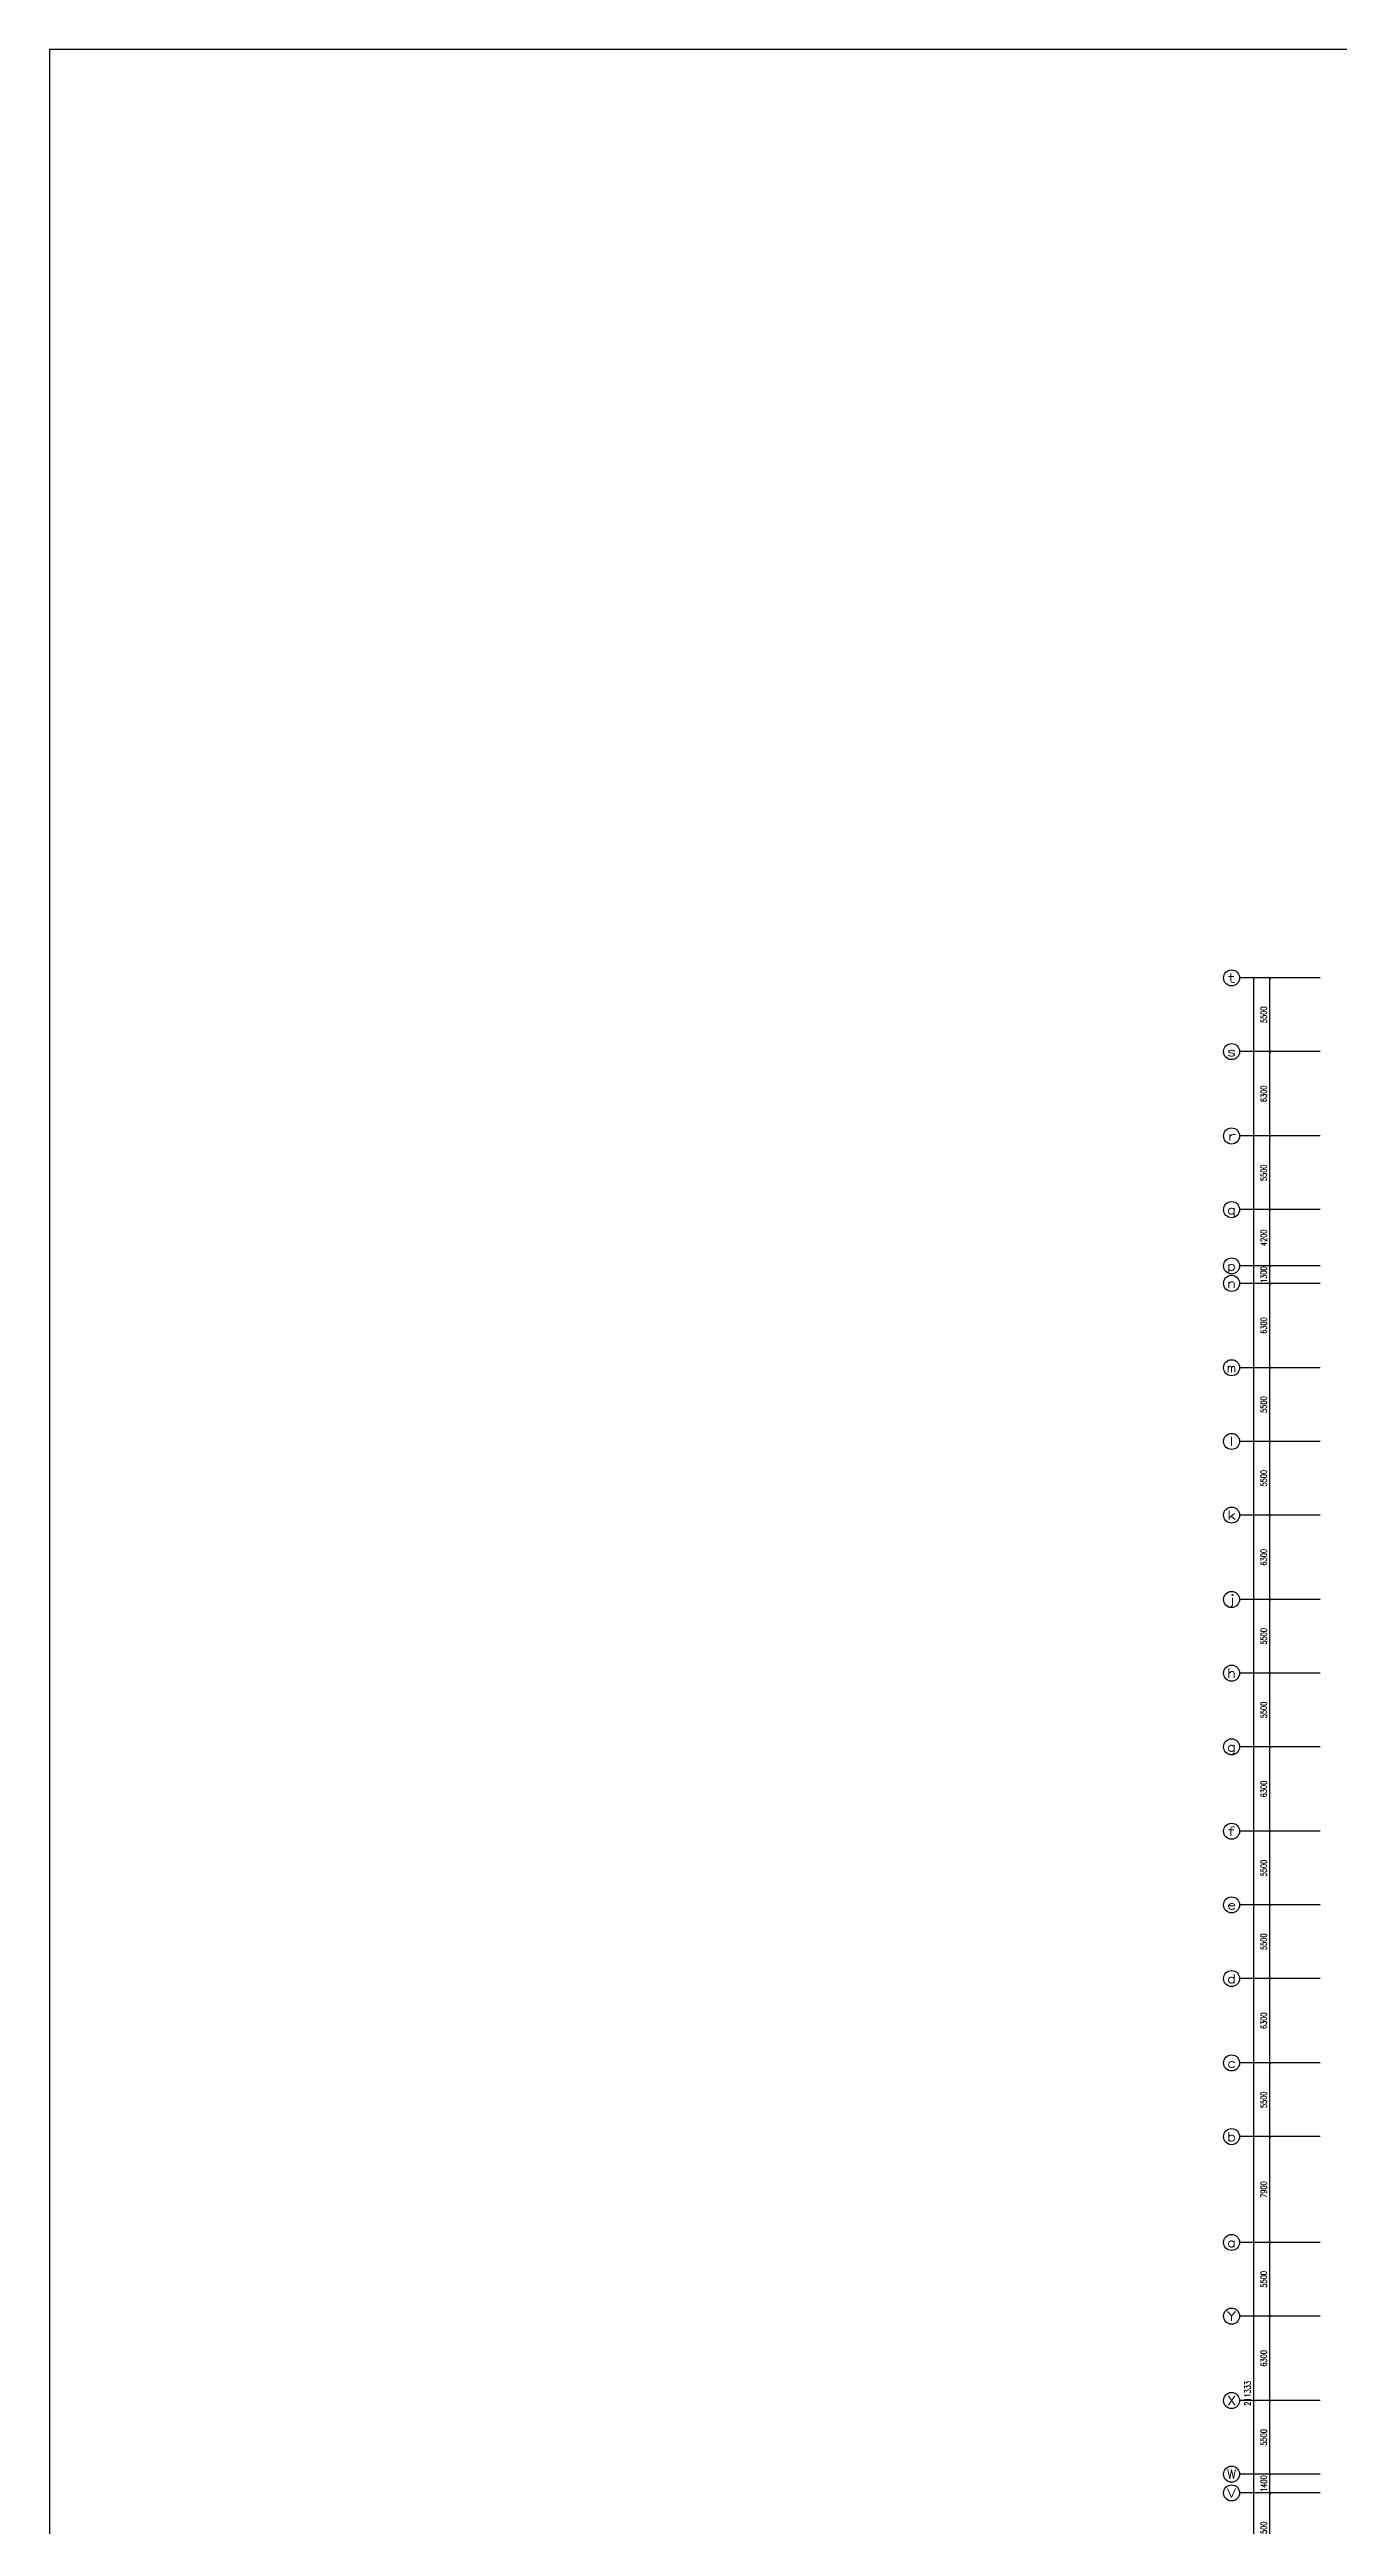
# Model space of a CAD drawing. Extents: x -1348811 to -222202, y -369435 to 53046.
# Drawn here: x -695183 to -598918, y -131861 to 53046 of the extents above; entities that cross this region are included whole.
import ezdxf
from ezdxf.enums import TextEntityAlignment as Align

# ---------------------------------------------------------------- set-up
doc = ezdxf.new("R2010")
doc.units = 0
doc.header["$LTSCALE"] = 10
doc.header["$MEASUREMENT"] = 0
doc.header["$PDMODE"] = 3
doc.layers.get('0').update_dxf_attribs({"linetype": 'CONTINUOUS'})
doc.layers.get('Defpoints').update_dxf_attribs({"linetype": 'CONTINUOUS'})
for name, color, linetype in [('AXIS', 3, 'CONTINUOUS'), ('AXIS_TEXT', 7, 'CONTINUOUS'), ('图框', 7, 'CONTINUOUS')]:
    doc.layers.add(name, color=color, linetype=linetype)
doc.styles.add('_TCH_AXIS', font='COMPLEX', dxfattribs={"bigfont": 'GBCBIG'})
doc.styles.add('COMPLEX', font='COMPLEX')
doc.styles.add('DIM_FONT', font='SIMPLEX', dxfattribs={"width": 0.8, "bigfont": 'HZTXT'})
doc.dimstyles.new('DIMN150', dxfattribs={"dimscale": 1.5, "dimtxt": 300, "dimasz": 100, "dimexe": 250, "dimexo": 300, "dimgap": 150, "dimtad": 1, "dimdec": 0, "dimzin": 0, "dimdsep": 46, "dimtxsty": 'DIM_FONT', "dimblk": 'ARCHTICK', "dimcen": 0.09, "dimclrt": 7, "dimazin": 2, "dimtfac": 1, "dimtdec": 0, "dimtix": 1, "dimtmove": 2, "dimatfit": 3, "dimfxl": 0, "dimtolj": 1, "dimtzin": 0, "dimarcsym": 0})

# ---------------------------------------------------------------- blocks, each defined once
blk = doc.blocks.new('_ArchTick')
at = {"color": 0, "linetype": 'ByBlock', "const_width": 0.4}
blk.add_lwpolyline([(-0.5, -0.5), (0.5, 0.5)], dxfattribs=at)
blk = doc.blocks.new('*D253')
at = {"layer": 'AXIS', "color": 0, "lineweight": -2}
for p, q in [((-6752, 0), (-11627, 0)), ((-11252, -211333), (-11252, 0)), ((-6752, -211333), (-11627, -211333))]:
    blk.add_line(p, q, dxfattribs=at)
at = {"layer": 'Defpoints', "color": 0}
for p in [(-11252, 0), (-6302, 0), (-6302, -211333)]:
    blk.add_point(p, dxfattribs=at)
at = {"layer": 'AXIS', "color": 0, "lineweight": -2, "xscale": 150, "yscale": 150, "zscale": 150}
for p, rotation in [((-11252, 0), 90), ((-11252, -211333), 270)]:
    blk.add_blockref('_ArchTick', p, dxfattribs=dict(at, rotation=rotation))
at = {"layer": 'AXIS', "color": 7, "insert": (-11702, -105667), "char_height": 450, "attachment_point": 5, "rotation": 90, "style": 'DIM_FONT'}
blk.add_mtext('\\A1;211333', dxfattribs=at)
blk = doc.blocks.new('*D269')
at = {"layer": 'AXIS', "color": 0, "lineweight": -2}
for p, q in [((-6752, -113100), (-10427, -113100)), ((-10052, -118600), (-10052, -113100)), ((-6752, -118600), (-10427, -118600))]:
    blk.add_line(p, q, dxfattribs=at)
at = {"layer": 'Defpoints', "color": 0}
for p in [(-10052, -113100), (-6302, -113100), (-6302, -118600)]:
    blk.add_point(p, dxfattribs=at)
at = {"layer": 'AXIS', "color": 0, "lineweight": -2, "xscale": 150, "yscale": 150, "zscale": 150}
for p, rotation in [((-10052, -113100), 90), ((-10052, -118600), 270)]:
    blk.add_blockref('_ArchTick', p, dxfattribs=dict(at, rotation=rotation))
at = {"layer": 'AXIS', "color": 7, "insert": (-10502, -115850), "char_height": 450, "attachment_point": 5, "rotation": 90, "style": 'DIM_FONT'}
blk.add_mtext('\\A1;5500', dxfattribs=at)
blk = doc.blocks.new('*D270')
at = {"layer": 'AXIS', "color": 0, "lineweight": -2}
for p, q in [((-6752, -111700), (-10427, -111700)), ((-10052, -111700), (-10052, -111550)), ((-10052, -113100), (-10052, -111700)), ((-6752, -113100), (-10427, -113100)), ((-10052, -113100), (-10052, -113250))]:
    blk.add_line(p, q, dxfattribs=at)
at = {"layer": 'Defpoints', "color": 0}
for p in [(-10052, -111700), (-6302, -111700), (-6302, -113100)]:
    blk.add_point(p, dxfattribs=at)
at = {"layer": 'AXIS', "color": 0, "lineweight": -2, "xscale": 150, "yscale": 150, "zscale": 150}
for p, rotation in [((-10052, -111700), 270), ((-10052, -113100), 90)]:
    blk.add_blockref('_ArchTick', p, dxfattribs=dict(at, rotation=rotation))
at = {"layer": 'AXIS', "color": 7, "insert": (-10502, -112400), "char_height": 450, "attachment_point": 5, "rotation": 90, "style": 'DIM_FONT'}
blk.add_mtext('\\A1;1400', dxfattribs=at)
blk = doc.blocks.new('*D271')
at = {"layer": 'AXIS', "color": 0, "lineweight": -2}
for p, q in [((-6752, -106200), (-10427, -106200)), ((-10052, -111700), (-10052, -106200)), ((-6752, -111700), (-10427, -111700))]:
    blk.add_line(p, q, dxfattribs=at)
at = {"layer": 'Defpoints', "color": 0}
for p in [(-10052, -106200), (-6302, -106200), (-6302, -111700)]:
    blk.add_point(p, dxfattribs=at)
at = {"layer": 'AXIS', "color": 0, "lineweight": -2, "xscale": 150, "yscale": 150, "zscale": 150}
for p, rotation in [((-10052, -106200), 90), ((-10052, -111700), 270)]:
    blk.add_blockref('_ArchTick', p, dxfattribs=dict(at, rotation=rotation))
at = {"layer": 'AXIS', "color": 7, "insert": (-10502, -108950), "char_height": 450, "attachment_point": 5, "rotation": 90, "style": 'DIM_FONT'}
blk.add_mtext('\\A1;5500', dxfattribs=at)
blk = doc.blocks.new('*D272')
at = {"layer": 'AXIS', "color": 0, "lineweight": -2}
for p, q in [((-6752, -99900), (-10427, -99900)), ((-10052, -106200), (-10052, -99900)), ((-6752, -106200), (-10427, -106200))]:
    blk.add_line(p, q, dxfattribs=at)
at = {"layer": 'Defpoints', "color": 0}
for p in [(-10052, -99900), (-6302, -99900), (-6302, -106200)]:
    blk.add_point(p, dxfattribs=at)
at = {"layer": 'AXIS', "color": 0, "lineweight": -2, "xscale": 150, "yscale": 150, "zscale": 150}
for p, rotation in [((-10052, -99900), 90), ((-10052, -106200), 270)]:
    blk.add_blockref('_ArchTick', p, dxfattribs=dict(at, rotation=rotation))
at = {"layer": 'AXIS', "color": 7, "insert": (-10502, -103050), "char_height": 450, "attachment_point": 5, "rotation": 90, "style": 'DIM_FONT'}
blk.add_mtext('\\A1;6300', dxfattribs=at)
blk = doc.blocks.new('*D273')
at = {"layer": 'AXIS', "color": 0, "lineweight": -2}
for p, q in [((-6752, -94400), (-10427, -94400)), ((-10052, -99900), (-10052, -94400)), ((-6752, -99900), (-10427, -99900))]:
    blk.add_line(p, q, dxfattribs=at)
at = {"layer": 'Defpoints', "color": 0}
for p in [(-10052, -94400), (-6302, -94400), (-6302, -99900)]:
    blk.add_point(p, dxfattribs=at)
at = {"layer": 'AXIS', "color": 0, "lineweight": -2, "xscale": 150, "yscale": 150, "zscale": 150}
for p, rotation in [((-10052, -94400), 90), ((-10052, -99900), 270)]:
    blk.add_blockref('_ArchTick', p, dxfattribs=dict(at, rotation=rotation))
at = {"layer": 'AXIS', "color": 7, "insert": (-10502, -97150), "char_height": 450, "attachment_point": 5, "rotation": 90, "style": 'DIM_FONT'}
blk.add_mtext('\\A1;5500', dxfattribs=at)
blk = doc.blocks.new('*D274')
at = {"layer": 'AXIS', "color": 0, "lineweight": -2}
for p, q in [((-6752, -86500), (-10427, -86500)), ((-10052, -94400), (-10052, -86500)), ((-6752, -94400), (-10427, -94400))]:
    blk.add_line(p, q, dxfattribs=at)
at = {"layer": 'Defpoints', "color": 0}
for p in [(-10052, -86500), (-6302, -86500), (-6302, -94400)]:
    blk.add_point(p, dxfattribs=at)
at = {"layer": 'AXIS', "color": 0, "lineweight": -2, "xscale": 150, "yscale": 150, "zscale": 150}
for p, rotation in [((-10052, -86500), 90), ((-10052, -94400), 270)]:
    blk.add_blockref('_ArchTick', p, dxfattribs=dict(at, rotation=rotation))
at = {"layer": 'AXIS', "color": 7, "insert": (-10502, -90450), "char_height": 450, "attachment_point": 5, "rotation": 90, "style": 'DIM_FONT'}
blk.add_mtext('\\A1;7900', dxfattribs=at)
blk = doc.blocks.new('*D275')
at = {"layer": 'AXIS', "color": 0, "lineweight": -2}
for p, q in [((-6752, -81000), (-10427, -81000)), ((-10052, -86500), (-10052, -81000)), ((-6752, -86500), (-10427, -86500))]:
    blk.add_line(p, q, dxfattribs=at)
at = {"layer": 'Defpoints', "color": 0}
for p in [(-10052, -81000), (-6302, -81000), (-6302, -86500)]:
    blk.add_point(p, dxfattribs=at)
at = {"layer": 'AXIS', "color": 0, "lineweight": -2, "xscale": 150, "yscale": 150, "zscale": 150}
for p, rotation in [((-10052, -81000), 90), ((-10052, -86500), 270)]:
    blk.add_blockref('_ArchTick', p, dxfattribs=dict(at, rotation=rotation))
at = {"layer": 'AXIS', "color": 7, "insert": (-10502, -83750), "char_height": 450, "attachment_point": 5, "rotation": 90, "style": 'DIM_FONT'}
blk.add_mtext('\\A1;5500', dxfattribs=at)
blk = doc.blocks.new('*D276')
at = {"layer": 'AXIS', "color": 0, "lineweight": -2}
for p, q in [((-6752, -74700), (-10427, -74700)), ((-10052, -81000), (-10052, -74700)), ((-6752, -81000), (-10427, -81000))]:
    blk.add_line(p, q, dxfattribs=at)
at = {"layer": 'Defpoints', "color": 0}
for p in [(-10052, -74700), (-6302, -74700), (-6302, -81000)]:
    blk.add_point(p, dxfattribs=at)
at = {"layer": 'AXIS', "color": 0, "lineweight": -2, "xscale": 150, "yscale": 150, "zscale": 150}
for p, rotation in [((-10052, -74700), 90), ((-10052, -81000), 270)]:
    blk.add_blockref('_ArchTick', p, dxfattribs=dict(at, rotation=rotation))
at = {"layer": 'AXIS', "color": 7, "insert": (-10502, -77850), "char_height": 450, "attachment_point": 5, "rotation": 90, "style": 'DIM_FONT'}
blk.add_mtext('\\A1;6300', dxfattribs=at)
blk = doc.blocks.new('*D277')
at = {"layer": 'AXIS', "color": 0, "lineweight": -2}
for p, q in [((-6752, -69200), (-10427, -69200)), ((-10052, -74700), (-10052, -69200)), ((-6752, -74700), (-10427, -74700))]:
    blk.add_line(p, q, dxfattribs=at)
at = {"layer": 'Defpoints', "color": 0}
for p in [(-10052, -69200), (-6302, -69200), (-6302, -74700)]:
    blk.add_point(p, dxfattribs=at)
at = {"layer": 'AXIS', "color": 0, "lineweight": -2, "xscale": 150, "yscale": 150, "zscale": 150}
for p, rotation in [((-10052, -69200), 90), ((-10052, -74700), 270)]:
    blk.add_blockref('_ArchTick', p, dxfattribs=dict(at, rotation=rotation))
at = {"layer": 'AXIS', "color": 7, "insert": (-10502, -71950), "char_height": 450, "attachment_point": 5, "rotation": 90, "style": 'DIM_FONT'}
blk.add_mtext('\\A1;5500', dxfattribs=at)
blk = doc.blocks.new('*D278')
at = {"layer": 'AXIS', "color": 0, "lineweight": -2}
for p, q in [((-6752, -63700), (-10427, -63700)), ((-10052, -69200), (-10052, -63700)), ((-6752, -69200), (-10427, -69200))]:
    blk.add_line(p, q, dxfattribs=at)
at = {"layer": 'Defpoints', "color": 0}
for p in [(-10052, -63700), (-6302, -63700), (-6302, -69200)]:
    blk.add_point(p, dxfattribs=at)
at = {"layer": 'AXIS', "color": 0, "lineweight": -2, "xscale": 150, "yscale": 150, "zscale": 150}
for p, rotation in [((-10052, -63700), 90), ((-10052, -69200), 270)]:
    blk.add_blockref('_ArchTick', p, dxfattribs=dict(at, rotation=rotation))
at = {"layer": 'AXIS', "color": 7, "insert": (-10502, -66450), "char_height": 450, "attachment_point": 5, "rotation": 90, "style": 'DIM_FONT'}
blk.add_mtext('\\A1;5500', dxfattribs=at)
blk = doc.blocks.new('*D279')
at = {"layer": 'AXIS', "color": 0, "lineweight": -2}
for p, q in [((-6752, -57400), (-10427, -57400)), ((-10052, -63700), (-10052, -57400)), ((-6752, -63700), (-10427, -63700))]:
    blk.add_line(p, q, dxfattribs=at)
at = {"layer": 'Defpoints', "color": 0}
for p in [(-10052, -57400), (-6302, -57400), (-6302, -63700)]:
    blk.add_point(p, dxfattribs=at)
at = {"layer": 'AXIS', "color": 0, "lineweight": -2, "xscale": 150, "yscale": 150, "zscale": 150}
for p, rotation in [((-10052, -57400), 90), ((-10052, -63700), 270)]:
    blk.add_blockref('_ArchTick', p, dxfattribs=dict(at, rotation=rotation))
at = {"layer": 'AXIS', "color": 7, "insert": (-10502, -60550), "char_height": 450, "attachment_point": 5, "rotation": 90, "style": 'DIM_FONT'}
blk.add_mtext('\\A1;6300', dxfattribs=at)
blk = doc.blocks.new('*D280')
at = {"layer": 'AXIS', "color": 0, "lineweight": -2}
for p, q in [((-6752, -51900), (-10427, -51900)), ((-10052, -57400), (-10052, -51900)), ((-6752, -57400), (-10427, -57400))]:
    blk.add_line(p, q, dxfattribs=at)
at = {"layer": 'Defpoints', "color": 0}
for p in [(-10052, -51900), (-6302, -51900), (-6302, -57400)]:
    blk.add_point(p, dxfattribs=at)
at = {"layer": 'AXIS', "color": 0, "lineweight": -2, "xscale": 150, "yscale": 150, "zscale": 150}
for p, rotation in [((-10052, -51900), 90), ((-10052, -57400), 270)]:
    blk.add_blockref('_ArchTick', p, dxfattribs=dict(at, rotation=rotation))
at = {"layer": 'AXIS', "color": 7, "insert": (-10502, -54650), "char_height": 450, "attachment_point": 5, "rotation": 90, "style": 'DIM_FONT'}
blk.add_mtext('\\A1;5500', dxfattribs=at)
blk = doc.blocks.new('*D281')
at = {"layer": 'AXIS', "color": 0, "lineweight": -2}
for p, q in [((-6752, -46400), (-10427, -46400)), ((-10052, -51900), (-10052, -46400)), ((-6752, -51900), (-10427, -51900))]:
    blk.add_line(p, q, dxfattribs=at)
at = {"layer": 'Defpoints', "color": 0}
for p in [(-10052, -46400), (-6302, -46400), (-6302, -51900)]:
    blk.add_point(p, dxfattribs=at)
at = {"layer": 'AXIS', "color": 0, "lineweight": -2, "xscale": 150, "yscale": 150, "zscale": 150}
for p, rotation in [((-10052, -46400), 90), ((-10052, -51900), 270)]:
    blk.add_blockref('_ArchTick', p, dxfattribs=dict(at, rotation=rotation))
at = {"layer": 'AXIS', "color": 7, "insert": (-10502, -49150), "char_height": 450, "attachment_point": 5, "rotation": 90, "style": 'DIM_FONT'}
blk.add_mtext('\\A1;5500', dxfattribs=at)
blk = doc.blocks.new('*D282')
at = {"layer": 'AXIS', "color": 0, "lineweight": -2}
for p, q in [((-6752, -40100), (-10427, -40100)), ((-10052, -46400), (-10052, -40100)), ((-6752, -46400), (-10427, -46400))]:
    blk.add_line(p, q, dxfattribs=at)
at = {"layer": 'Defpoints', "color": 0}
for p in [(-10052, -40100), (-6302, -40100), (-6302, -46400)]:
    blk.add_point(p, dxfattribs=at)
at = {"layer": 'AXIS', "color": 0, "lineweight": -2, "xscale": 150, "yscale": 150, "zscale": 150}
for p, rotation in [((-10052, -40100), 90), ((-10052, -46400), 270)]:
    blk.add_blockref('_ArchTick', p, dxfattribs=dict(at, rotation=rotation))
at = {"layer": 'AXIS', "color": 7, "insert": (-10502, -43250), "char_height": 450, "attachment_point": 5, "rotation": 90, "style": 'DIM_FONT'}
blk.add_mtext('\\A1;6300', dxfattribs=at)
blk = doc.blocks.new('*D283')
at = {"layer": 'AXIS', "color": 0, "lineweight": -2}
for p, q in [((-6752, -34600), (-10427, -34600)), ((-10052, -40100), (-10052, -34600)), ((-6752, -40100), (-10427, -40100))]:
    blk.add_line(p, q, dxfattribs=at)
at = {"layer": 'Defpoints', "color": 0}
for p in [(-10052, -34600), (-6302, -34600), (-6302, -40100)]:
    blk.add_point(p, dxfattribs=at)
at = {"layer": 'AXIS', "color": 0, "lineweight": -2, "xscale": 150, "yscale": 150, "zscale": 150}
for p, rotation in [((-10052, -34600), 90), ((-10052, -40100), 270)]:
    blk.add_blockref('_ArchTick', p, dxfattribs=dict(at, rotation=rotation))
at = {"layer": 'AXIS', "color": 7, "insert": (-10502, -37350), "char_height": 450, "attachment_point": 5, "rotation": 90, "style": 'DIM_FONT'}
blk.add_mtext('\\A1;5500', dxfattribs=at)
blk = doc.blocks.new('*D284')
at = {"layer": 'AXIS', "color": 0, "lineweight": -2}
for p, q in [((-6752, -29100), (-10427, -29100)), ((-10052, -34600), (-10052, -29100)), ((-6752, -34600), (-10427, -34600))]:
    blk.add_line(p, q, dxfattribs=at)
at = {"layer": 'Defpoints', "color": 0}
for p in [(-10052, -29100), (-6302, -29100), (-6302, -34600)]:
    blk.add_point(p, dxfattribs=at)
at = {"layer": 'AXIS', "color": 0, "lineweight": -2, "xscale": 150, "yscale": 150, "zscale": 150}
for p, rotation in [((-10052, -29100), 90), ((-10052, -34600), 270)]:
    blk.add_blockref('_ArchTick', p, dxfattribs=dict(at, rotation=rotation))
at = {"layer": 'AXIS', "color": 7, "insert": (-10502, -31850), "char_height": 450, "attachment_point": 5, "rotation": 90, "style": 'DIM_FONT'}
blk.add_mtext('\\A1;5500', dxfattribs=at)
blk = doc.blocks.new('*D285')
at = {"layer": 'AXIS', "color": 0, "lineweight": -2}
for p, q in [((-6752, -22800), (-10427, -22800)), ((-10052, -29100), (-10052, -22800)), ((-6752, -29100), (-10427, -29100))]:
    blk.add_line(p, q, dxfattribs=at)
at = {"layer": 'Defpoints', "color": 0}
for p in [(-10052, -22800), (-6302, -22800), (-6302, -29100)]:
    blk.add_point(p, dxfattribs=at)
at = {"layer": 'AXIS', "color": 0, "lineweight": -2, "xscale": 150, "yscale": 150, "zscale": 150}
for p, rotation in [((-10052, -22800), 90), ((-10052, -29100), 270)]:
    blk.add_blockref('_ArchTick', p, dxfattribs=dict(at, rotation=rotation))
at = {"layer": 'AXIS', "color": 7, "insert": (-10502, -25950), "char_height": 450, "attachment_point": 5, "rotation": 90, "style": 'DIM_FONT'}
blk.add_mtext('\\A1;6300', dxfattribs=at)
blk = doc.blocks.new('*D286')
at = {"layer": 'AXIS', "color": 0, "lineweight": -2}
for p, q in [((-6752, -21500), (-10427, -21500)), ((-10052, -21500), (-10052, -21350)), ((-10052, -22800), (-10052, -21500)), ((-6752, -22800), (-10427, -22800)), ((-10052, -22800), (-10052, -22950))]:
    blk.add_line(p, q, dxfattribs=at)
at = {"layer": 'Defpoints', "color": 0}
for p in [(-10052, -21500), (-6302, -21500), (-6302, -22800)]:
    blk.add_point(p, dxfattribs=at)
at = {"layer": 'AXIS', "color": 0, "lineweight": -2, "xscale": 150, "yscale": 150, "zscale": 150}
for p, rotation in [((-10052, -21500), 270), ((-10052, -22800), 90)]:
    blk.add_blockref('_ArchTick', p, dxfattribs=dict(at, rotation=rotation))
at = {"layer": 'AXIS', "color": 7, "insert": (-10502, -22150), "char_height": 450, "attachment_point": 5, "rotation": 90, "style": 'DIM_FONT'}
blk.add_mtext('\\A1;1300', dxfattribs=at)
blk = doc.blocks.new('*D287')
at = {"layer": 'AXIS', "color": 0, "lineweight": -2}
for p, q in [((-6752, -17300), (-10427, -17300)), ((-10052, -21500), (-10052, -17300)), ((-6752, -21500), (-10427, -21500))]:
    blk.add_line(p, q, dxfattribs=at)
at = {"layer": 'Defpoints', "color": 0}
for p in [(-10052, -17300), (-6302, -17300), (-6302, -21500)]:
    blk.add_point(p, dxfattribs=at)
at = {"layer": 'AXIS', "color": 0, "lineweight": -2, "xscale": 150, "yscale": 150, "zscale": 150}
for p, rotation in [((-10052, -17300), 90), ((-10052, -21500), 270)]:
    blk.add_blockref('_ArchTick', p, dxfattribs=dict(at, rotation=rotation))
at = {"layer": 'AXIS', "color": 7, "insert": (-10502, -19400), "char_height": 450, "attachment_point": 5, "rotation": 90, "style": 'DIM_FONT'}
blk.add_mtext('\\A1;4200', dxfattribs=at)
blk = doc.blocks.new('*D288')
at = {"layer": 'AXIS', "color": 0, "lineweight": -2}
for p, q in [((-6752, -11800), (-10427, -11800)), ((-10052, -17300), (-10052, -11800)), ((-6752, -17300), (-10427, -17300))]:
    blk.add_line(p, q, dxfattribs=at)
at = {"layer": 'Defpoints', "color": 0}
for p in [(-10052, -11800), (-6302, -11800), (-6302, -17300)]:
    blk.add_point(p, dxfattribs=at)
at = {"layer": 'AXIS', "color": 0, "lineweight": -2, "xscale": 150, "yscale": 150, "zscale": 150}
for p, rotation in [((-10052, -11800), 90), ((-10052, -17300), 270)]:
    blk.add_blockref('_ArchTick', p, dxfattribs=dict(at, rotation=rotation))
at = {"layer": 'AXIS', "color": 7, "insert": (-10502, -14550), "char_height": 450, "attachment_point": 5, "rotation": 90, "style": 'DIM_FONT'}
blk.add_mtext('\\A1;5500', dxfattribs=at)
blk = doc.blocks.new('*D289')
at = {"layer": 'AXIS', "color": 0, "lineweight": -2}
for p, q in [((-6752, -5500), (-10427, -5500)), ((-10052, -11800), (-10052, -5500)), ((-6752, -11800), (-10427, -11800))]:
    blk.add_line(p, q, dxfattribs=at)
at = {"layer": 'Defpoints', "color": 0}
for p in [(-10052, -5500), (-6302, -5500), (-6302, -11800)]:
    blk.add_point(p, dxfattribs=at)
at = {"layer": 'AXIS', "color": 0, "lineweight": -2, "xscale": 150, "yscale": 150, "zscale": 150}
for p, rotation in [((-10052, -5500), 90), ((-10052, -11800), 270)]:
    blk.add_blockref('_ArchTick', p, dxfattribs=dict(at, rotation=rotation))
at = {"layer": 'AXIS', "color": 7, "insert": (-10502, -8650), "char_height": 450, "attachment_point": 5, "rotation": 90, "style": 'DIM_FONT'}
blk.add_mtext('\\A1;6300', dxfattribs=at)
blk = doc.blocks.new('*D290')
at = {"layer": 'AXIS', "color": 0, "lineweight": -2}
for p, q in [((-6752, 0), (-10427, 0)), ((-10052, -5500), (-10052, 0)), ((-6752, -5500), (-10427, -5500))]:
    blk.add_line(p, q, dxfattribs=at)
at = {"layer": 'Defpoints', "color": 0}
for p in [(-10052, 0), (-6302, 0), (-6302, -5500)]:
    blk.add_point(p, dxfattribs=at)
at = {"layer": 'AXIS', "color": 0, "lineweight": -2, "xscale": 150, "yscale": 150, "zscale": 150}
for p, rotation in [((-10052, 0), 90), ((-10052, -5500), 270)]:
    blk.add_blockref('_ArchTick', p, dxfattribs=dict(at, rotation=rotation))
at = {"layer": 'AXIS', "color": 7, "insert": (-10502, -2750), "char_height": 450, "attachment_point": 5, "rotation": 90, "style": 'DIM_FONT'}
blk.add_mtext('\\A1;5500', dxfattribs=at)
blk = doc.blocks.new('_AXISO')
blk.add_circle((0, 0), 0.5)
at = {"layer": 'AXIS_TEXT', "style": 'COMPLEX', "width": 1.041667}
blk.add_attdef('A', text='', height=0.56, dxfattribs=at).set_placement((-0.25, -0.28), (0.25, -0.28), align=Align.FIT)
blk = doc.blocks.new('zzzzz')
at = {"layer": 'AXIS'}
for p, q in [((-6301.6, 0), (-12301.6, 0)), ((-6301.6, -5500), (-12301.6, -5500)), ((-6301.6, -11800), (-12301.6, -11800)), ((-6301.6, -17300), (-12301.6, -17300)), ((-6301.6, -21500), (-12301.6, -21500)), ((-6301.6, -22800), (-12301.6, -22800)), ((-6301.6, -29100), (-12301.6, -29100)), ((-6301.6, -34600), (-12301.6, -34600)), ((-6301.6, -40100), (-12301.6, -40100)), ((-6301.6, -46400), (-12301.6, -46400)), ((-6301.6, -51900), (-12301.6, -51900)), ((-6301.6, -57400), (-12301.6, -57400)), ((-6301.6, -63700), (-12301.6, -63700)), ((-6301.6, -69200), (-12301.6, -69200)), ((-6301.6, -74700), (-12301.6, -74700)), ((-6301.6, -81000), (-12301.6, -81000)), ((-6301.6, -86500), (-12301.6, -86500)), ((-6301.6, -94400), (-12301.6, -94400)), ((-6301.6, -99900), (-12301.6, -99900)), ((-6301.6, -106200), (-12301.6, -106200)), ((-6301.6, -111700), (-12301.6, -111700)), ((-6301.6, -113100), (-12301.6, -113100))]:
    blk.add_line(p, q, dxfattribs=at)
ref = blk.add_blockref('_AXISO', (-12901.6, 0), dxfattribs=dict(at, xscale=1200, yscale=1200, zscale=1200))
ref.add_attrib('A', 't', dxfattribs={"layer": 'AXIS_TEXT', "height": 678.8, "style": '_TCH_AXIS', "width": 1.909091}).set_placement((-13241, -339.4), (-12562.2, -339.4), align=Align.FIT)
ref = blk.add_blockref('_AXISO', (-12901.6, -5500), dxfattribs=dict(at, xscale=1200, yscale=1200, zscale=1200))
ref.add_attrib('A', 's', dxfattribs={"layer": 'AXIS_TEXT', "height": 678.8, "style": '_TCH_AXIS', "width": 1.909091}).set_placement((-13241, -5839.4), (-12562.2, -5839.4), align=Align.FIT)
ref = blk.add_blockref('_AXISO', (-12901.6, -11800), dxfattribs=dict(at, xscale=1200, yscale=1200, zscale=1200))
ref.add_attrib('A', 'r', dxfattribs={"layer": 'AXIS_TEXT', "height": 678.8, "style": '_TCH_AXIS', "width": 1.615385}).set_placement((-13241, -12139.4), (-12562.2, -12139.4), align=Align.FIT)
ref = blk.add_blockref('_AXISO', (-12901.6, -17300), dxfattribs=dict(at, xscale=1200, yscale=1200, zscale=1200))
ref.add_attrib('A', 'q', dxfattribs={"layer": 'AXIS_TEXT', "height": 678.8, "style": '_TCH_AXIS', "width": 1.3125}).set_placement((-13241, -17639.4), (-12562.2, -17639.4), align=Align.FIT)
ref = blk.add_blockref('_AXISO', (-12901.6, -21500), dxfattribs=dict(at, xscale=1200, yscale=1200, zscale=1200))
ref.add_attrib('A', 'p', dxfattribs={"layer": 'AXIS_TEXT', "height": 678.8, "style": '_TCH_AXIS', "width": 1.3125}).set_placement((-13241, -21839.4), (-12562.2, -21839.4), align=Align.FIT)
ref = blk.add_blockref('_AXISO', (-12901.6, -22800), dxfattribs=dict(at, xscale=1200, yscale=1200, zscale=1200))
ref.add_attrib('A', 'n', dxfattribs={"layer": 'AXIS_TEXT', "height": 678.8, "style": '_TCH_AXIS', "width": 1.166667}).set_placement((-13241, -23139.4), (-12562.2, -23139.4), align=Align.FIT)
ref = blk.add_blockref('_AXISO', (-12901.6, -29100), dxfattribs=dict(at, xscale=1200, yscale=1200, zscale=1200))
ref.add_attrib('A', 'm', dxfattribs={"layer": 'AXIS_TEXT', "height": 678.8, "style": '_TCH_AXIS', "width": 0.724138}).set_placement((-13241, -29439.4), (-12562.2, -29439.4), align=Align.FIT)
ref = blk.add_blockref('_AXISO', (-12901.6, -34600), dxfattribs=dict(at, xscale=1200, yscale=1200, zscale=1200))
ref.add_attrib('A', 'l', dxfattribs={"layer": 'AXIS_TEXT', "height": 678.8, "style": '_TCH_AXIS', "width": 3}).set_placement((-13241, -34939.4), (-12562.2, -34939.4), align=Align.FIT)
ref = blk.add_blockref('_AXISO', (-12901.6, -40100), dxfattribs=dict(at, xscale=1200, yscale=1200, zscale=1200))
ref.add_attrib('A', 'k', dxfattribs={"layer": 'AXIS_TEXT', "height": 678.8, "style": '_TCH_AXIS', "width": 1.235294}).set_placement((-13241, -40439.4), (-12562.2, -40439.4), align=Align.FIT)
ref = blk.add_blockref('_AXISO', (-12901.6, -46400), dxfattribs=dict(at, xscale=1200, yscale=1200, zscale=1200))
ref.add_attrib('A', 'j', dxfattribs={"layer": 'AXIS_TEXT', "height": 678.8, "style": '_TCH_AXIS', "width": 3.5}).set_placement((-13241, -46739.4), (-12562.2, -46739.4), align=Align.FIT)
ref = blk.add_blockref('_AXISO', (-12901.6, -51900), dxfattribs=dict(at, xscale=1200, yscale=1200, zscale=1200))
ref.add_attrib('A', 'h', dxfattribs={"layer": 'AXIS_TEXT', "height": 678.8, "style": '_TCH_AXIS', "width": 1.166667}).set_placement((-13241, -52239.4), (-12562.2, -52239.4), align=Align.FIT)
ref = blk.add_blockref('_AXISO', (-12901.6, -57400), dxfattribs=dict(at, xscale=1200, yscale=1200, zscale=1200))
ref.add_attrib('A', 'g', dxfattribs={"layer": 'AXIS_TEXT', "height": 678.8, "style": '_TCH_AXIS', "width": 1.5}).set_placement((-13241, -57739.4), (-12562.2, -57739.4), align=Align.FIT)
ref = blk.add_blockref('_AXISO', (-12901.6, -63700), dxfattribs=dict(at, xscale=1200, yscale=1200, zscale=1200))
ref.add_attrib('A', 'f', dxfattribs={"layer": 'AXIS_TEXT', "height": 678.8, "style": '_TCH_AXIS', "width": 2.333333}).set_placement((-13241, -64039.4), (-12562.2, -64039.4), align=Align.FIT)
ref = blk.add_blockref('_AXISO', (-12901.6, -69200), dxfattribs=dict(at, xscale=1200, yscale=1200, zscale=1200))
ref.add_attrib('A', 'e', dxfattribs={"layer": 'AXIS_TEXT', "height": 678.8, "style": '_TCH_AXIS', "width": 1.615385}).set_placement((-13241, -69539.4), (-12562.2, -69539.4), align=Align.FIT)
ref = blk.add_blockref('_AXISO', (-12901.6, -74700), dxfattribs=dict(at, xscale=1200, yscale=1200, zscale=1200))
ref.add_attrib('A', 'd', dxfattribs={"layer": 'AXIS_TEXT', "height": 678.8, "style": '_TCH_AXIS', "width": 1.3125}).set_placement((-13241, -75039.4), (-12562.2, -75039.4), align=Align.FIT)
ref = blk.add_blockref('_AXISO', (-12901.6, -81000), dxfattribs=dict(at, xscale=1200, yscale=1200, zscale=1200))
ref.add_attrib('A', 'c', dxfattribs={"layer": 'AXIS_TEXT', "height": 678.8, "style": '_TCH_AXIS', "width": 1.615385}).set_placement((-13241, -81339.4), (-12562.2, -81339.4), align=Align.FIT)
ref = blk.add_blockref('_AXISO', (-12901.6, -86500), dxfattribs=dict(at, xscale=1200, yscale=1200, zscale=1200))
ref.add_attrib('A', 'b', dxfattribs={"layer": 'AXIS_TEXT', "height": 678.8, "style": '_TCH_AXIS', "width": 1.3125}).set_placement((-13241, -86839.4), (-12562.2, -86839.4), align=Align.FIT)
ref = blk.add_blockref('_AXISO', (-12901.6, -94400), dxfattribs=dict(at, xscale=1200, yscale=1200, zscale=1200))
ref.add_attrib('A', 'a', dxfattribs={"layer": 'AXIS_TEXT', "height": 678.8, "style": '_TCH_AXIS', "width": 1.4}).set_placement((-13241, -94739.4), (-12562.2, -94739.4), align=Align.FIT)
ref = blk.add_blockref('_AXISO', (-12901.6, -99900), dxfattribs=dict(at, xscale=1200, yscale=1200, zscale=1200))
ref.add_attrib('A', 'Y', dxfattribs={"layer": 'AXIS_TEXT', "height": 678.8, "style": '_TCH_AXIS', "width": 1.105263}).set_placement((-13241, -100239.4), (-12562.2, -100239.4), align=Align.FIT)
ref = blk.add_blockref('_AXISO', (-12901.6, -106200), dxfattribs=dict(at, xscale=1200, yscale=1200, zscale=1200))
ref.add_attrib('A', 'X', dxfattribs={"layer": 'AXIS_TEXT', "height": 678.8, "style": '_TCH_AXIS', "width": 1.166667}).set_placement((-13241, -106539.4), (-12562.2, -106539.4), align=Align.FIT)
ref = blk.add_blockref('_AXISO', (-12901.6, -111700), dxfattribs=dict(at, xscale=1200, yscale=1200, zscale=1200))
ref.add_attrib('A', 'W', dxfattribs={"layer": 'AXIS_TEXT', "height": 678.8, "style": '_TCH_AXIS', "width": 0.954545}).set_placement((-13241, -112039.4), (-12562.2, -112039.4), align=Align.FIT)
ref = blk.add_blockref('_AXISO', (-12901.6, -113100), dxfattribs=dict(at, xscale=1200, yscale=1200, zscale=1200))
ref.add_attrib('A', 'V', dxfattribs={"layer": 'AXIS_TEXT', "height": 678.8, "style": '_TCH_AXIS', "width": 1.166667}).set_placement((-13241, -113439.4), (-12562.2, -113439.4), align=Align.FIT)
for p1, p2, distance, picture, middle in [((-6301.6, -211333.4), (-6301.6, 0), 4950, '*D253', (-11701.6, -105666.7)), ((-6301.6, -5500), (-6301.6, 0), 3750, '*D290', (-10501.6, -2750)), ((-6301.6, -11800), (-6301.6, -5500), 3750, '*D289', (-10501.6, -8650)), ((-6301.6, -17300), (-6301.6, -11800), 3750, '*D288', (-10501.6, -14550)), ((-6301.6, -21500), (-6301.6, -17300), 3750, '*D287', (-10501.6, -19400)), ((-6301.6, -22800), (-6301.6, -21500), 3750, '*D286', (-10501.6, -22150)), ((-6301.6, -29100), (-6301.6, -22800), 3750, '*D285', (-10501.6, -25950)), ((-6301.6, -34600), (-6301.6, -29100), 3750, '*D284', (-10501.6, -31850)), ((-6301.6, -40100), (-6301.6, -34600), 3750, '*D283', (-10501.6, -37350)), ((-6301.6, -46400), (-6301.6, -40100), 3750, '*D282', (-10501.6, -43250)), ((-6301.6, -51900), (-6301.6, -46400), 3750, '*D281', (-10501.6, -49150)), ((-6301.6, -57400), (-6301.6, -51900), 3750, '*D280', (-10501.6, -54650)), ((-6301.6, -63700), (-6301.6, -57400), 3750, '*D279', (-10501.6, -60550)), ((-6301.6, -69200), (-6301.6, -63700), 3750, '*D278', (-10501.6, -66450)), ((-6301.6, -74700), (-6301.6, -69200), 3750, '*D277', (-10501.6, -71950)), ((-6301.6, -81000), (-6301.6, -74700), 3750, '*D276', (-10501.6, -77850)), ((-6301.6, -86500), (-6301.6, -81000), 3750, '*D275', (-10501.6, -83750)), ((-6301.6, -94400), (-6301.6, -86500), 3750, '*D274', (-10501.6, -90450)), ((-6301.6, -99900), (-6301.6, -94400), 3750, '*D273', (-10501.6, -97150)), ((-6301.6, -106200), (-6301.6, -99900), 3750, '*D272', (-10501.6, -103050)), ((-6301.6, -111700), (-6301.6, -106200), 3750, '*D271', (-10501.6, -108950)), ((-6301.6, -113100), (-6301.6, -111700), 3750, '*D270', (-10501.6, -112400)), ((-6301.6, -118600), (-6301.6, -113100), 3750, '*D269', (-10501.6, -115850))]:
    dim = blk.add_aligned_dim(p1=p1, p2=p2, distance=distance, dimstyle='DIMN150', dxfattribs=at)
    dim.commit()
    dim.dimension.update_dxf_attribs({"geometry": picture, "text_midpoint": middle})

msp = doc.modelspace()

# ---------------------------------------------------------------- linework, layer by layer
at = {"layer": '图框'}
msp.add_lwpolyline([(-456883.3, 53046), (-695183.1, 53046), (-695183.1, -279284.6), (-456883.3, -279284.6)], close=True, dxfattribs=at)

# ---------------------------------------------------------------- block references
at = {"layer": 'AXIS'}
msp.add_blockref('zzzzz', (-594067.7, -16259.4), dxfattribs=at)

doc.saveas('drawing.dxf')
